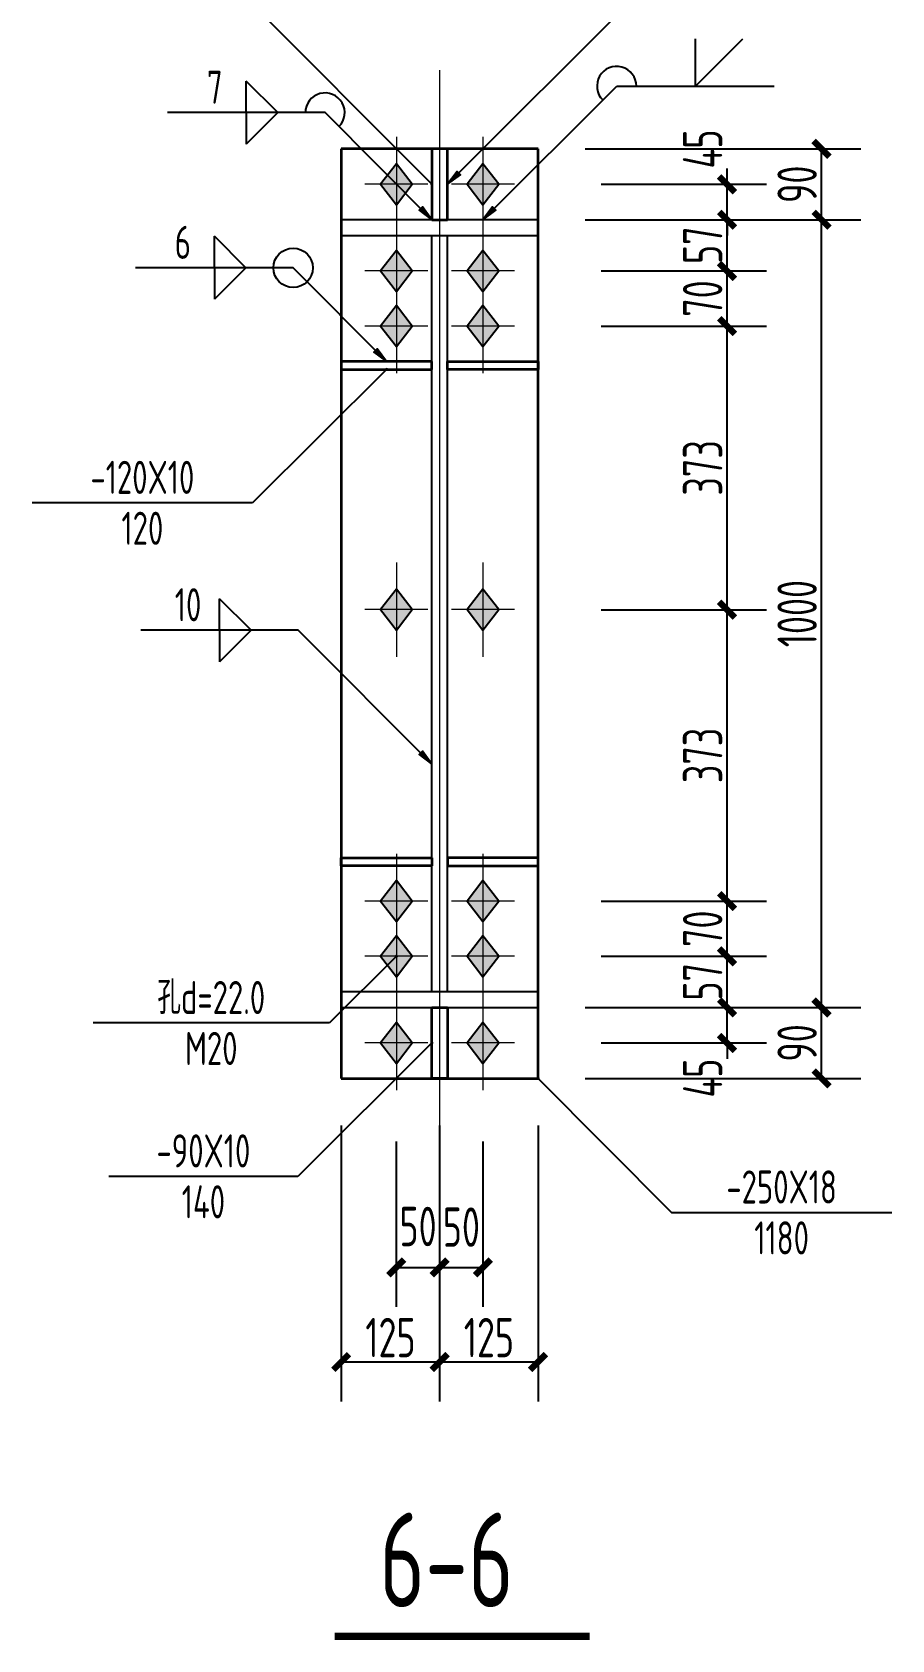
# Model space of a CAD drawing. Extents: x 69728788 to 150676229, y 15322671 to 43663798.
# Drawn here: x 75305183 to 75310641, y 19641585 to 19651790 of the extents above; entities that cross this region are included whole.
import ezdxf
from ezdxf.enums import TextEntityAlignment as Align

# ---------------------------------------------------------------- set-up
doc = ezdxf.new("R2010")
doc.units = 0
doc.header["$LTSCALE"] = 1000
doc.header["$MEASUREMENT"] = 0
doc.linetypes.add('线型6', pattern=[8.75, 5, -1.25, 1.25, -1.25])
doc.layers.get('0').update_dxf_attribs({"linetype": 'CONTINUOUS'})
doc.layers.get('DEFPOINTS').update_dxf_attribs({"linetype": 'CONTINUOUS'})
for name, color, linetype in [('10', 7, 'CONTINUOUS'), ('尺寸标注', 253, 'CONTINUOUS'), ('焊缝标注', 253, 'CONTINUOUS'), ('螺栓孔标注', 253, 'CONTINUOUS'), ('钢板标注', 253, 'CONTINUOUS')]:
    doc.layers.add(name, color=color, linetype=linetype)
doc.layers.add('20', color=2, linetype='CONTINUOUS', lineweight=35)
doc.styles.add('PkpmHz', font='Pkpmeng', dxfattribs={"width": 0.7, "bigfont": 'hztxt'})
doc.styles.add('TSSD_Rein', font='atssdeng.shx', dxfattribs={"width": 0.7, "bigfont": 'atssdchn.shx'})
doc.dimstyles.new('Pkpm_1.00', dxfattribs={"dimtxt": 250, "dimasz": 100, "dimexe": 250, "dimexo": 0.0625, "dimgap": 30, "dimtad": 1, "dimdec": 0, "dimrnd": 5, "dimzin": 0, "dimdsep": 46, "dimtxsty": 'PkpmHz', "dimblk1": 'ARCHTICK', "dimblk2": 'ARCHTICK', "dimsah": 1, "dimcen": 0.09, "dimadec": 0, "dimazin": 0, "dimtfac": 1, "dimtdec": 0, "dimtmove": 2, "dimatfit": 1, "dimfxl": 1, "dimtolj": 1, "dimtzin": 0, "dimarcsym": 0})

# ---------------------------------------------------------------- blocks, each defined once
blk = doc.blocks.new('_ArchTick')
at = {"color": 0, "linetype": 'ByBlock', "const_width": 0.4}
blk.add_lwpolyline([(-0.5, -0.5), (0.5, 0.5)], dxfattribs=at)
blk = doc.blocks.new('*D882')
at = {"layer": 'DEFPOINTS', "color": 0, "linetype": 'Continuous'}
for p in [(75308395, 19650824), (75309595, 19650824), (75308395, 19650599)]:
    blk.add_point(p, dxfattribs=at)
at = {"layer": '尺寸标注', "color": 0, "linetype": 'Continuous', "lineweight": -2}
for p, q in [((75309595, 19650824), (75309595, 19650924)), ((75308795, 19650824), (75309845, 19650824)), ((75309595, 19650599), (75309595, 19650824)), ((75308795, 19650599), (75309845, 19650599)), ((75309595, 19650599), (75309595, 19650499))]:
    blk.add_line(p, q, dxfattribs=at)
at = {"layer": '尺寸标注', "color": 0, "linetype": 'Continuous', "lineweight": -2, "xscale": 100, "yscale": 100, "zscale": 100}
for p, rotation in [((75309595, 19650824), 270), ((75309595, 19650599), 90)]:
    blk.add_blockref('_ArchTick', p, dxfattribs=dict(at, rotation=rotation))
at = {"layer": '尺寸标注', "color": 0, "linetype": 'Continuous', "insert": (75309440, 19651048), "char_height": 250, "attachment_point": 5, "rotation": 90, "style": 'PkpmHz'}
blk.add_mtext('\\A1;45', dxfattribs=at)
blk = doc.blocks.new('*D883')
at = {"layer": 'DEFPOINTS', "color": 0, "linetype": 'Continuous'}
for p in [(75308395, 19650599), (75309595, 19650599), (75308395, 19650274)]:
    blk.add_point(p, dxfattribs=at)
at = {"layer": '尺寸标注', "color": 0, "linetype": 'Continuous', "lineweight": -2}
for p, q in [((75308795, 19650599), (75309845, 19650599)), ((75309595, 19650274), (75309595, 19650599)), ((75308795, 19650274), (75309845, 19650274))]:
    blk.add_line(p, q, dxfattribs=at)
at = {"layer": '尺寸标注', "color": 0, "linetype": 'Continuous', "lineweight": -2, "xscale": 100, "yscale": 100, "zscale": 100}
for p, rotation in [((75309595, 19650599), 90), ((75309595, 19650274), 270)]:
    blk.add_blockref('_ArchTick', p, dxfattribs=dict(at, rotation=rotation))
at = {"layer": '尺寸标注', "color": 0, "linetype": 'Continuous', "insert": (75309440, 19650437), "char_height": 250, "attachment_point": 5, "rotation": 90, "style": 'PkpmHz'}
blk.add_mtext('\\A1;57', dxfattribs=at)
blk = doc.blocks.new('*D884')
at = {"layer": 'DEFPOINTS', "color": 0, "linetype": 'Continuous'}
for p in [(75308395, 19650274), (75309595, 19650274), (75308395, 19649924)]:
    blk.add_point(p, dxfattribs=at)
at = {"layer": '尺寸标注', "color": 0, "linetype": 'Continuous', "lineweight": -2}
for p, q in [((75308795, 19650274), (75309845, 19650274)), ((75309595, 19649924), (75309595, 19650274)), ((75308795, 19649924), (75309845, 19649924))]:
    blk.add_line(p, q, dxfattribs=at)
at = {"layer": '尺寸标注', "color": 0, "linetype": 'Continuous', "lineweight": -2, "xscale": 100, "yscale": 100, "zscale": 100}
for p, rotation in [((75309595, 19650274), 90), ((75309595, 19649924), 270)]:
    blk.add_blockref('_ArchTick', p, dxfattribs=dict(at, rotation=rotation))
at = {"layer": '尺寸标注', "color": 0, "linetype": 'Continuous', "insert": (75309440, 19650099), "char_height": 250, "attachment_point": 5, "rotation": 90, "style": 'PkpmHz'}
blk.add_mtext('\\A1;70', dxfattribs=at)
blk = doc.blocks.new('*D885')
at = {"layer": 'DEFPOINTS', "color": 0, "linetype": 'Continuous'}
for p in [(75308395, 19645599), (75309595, 19645599), (75308395, 19645374)]:
    blk.add_point(p, dxfattribs=at)
at = {"layer": '尺寸标注', "color": 0, "linetype": 'Continuous', "lineweight": -2}
for p, q in [((75309595, 19645599), (75309595, 19645699)), ((75308795, 19645599), (75309845, 19645599)), ((75309595, 19645374), (75309595, 19645599)), ((75308795, 19645374), (75309845, 19645374)), ((75309595, 19645374), (75309595, 19645274))]:
    blk.add_line(p, q, dxfattribs=at)
at = {"layer": '尺寸标注', "color": 0, "linetype": 'Continuous', "lineweight": -2, "xscale": 100, "yscale": 100, "zscale": 100}
for p, rotation in [((75309595, 19645599), 270), ((75309595, 19645374), 90)]:
    blk.add_blockref('_ArchTick', p, dxfattribs=dict(at, rotation=rotation))
at = {"layer": '尺寸标注', "color": 0, "linetype": 'Continuous', "insert": (75309440, 19645151), "char_height": 250, "attachment_point": 5, "rotation": 90, "style": 'PkpmHz'}
blk.add_mtext('\\A1;45', dxfattribs=at)
blk = doc.blocks.new('*D886')
at = {"layer": 'DEFPOINTS', "color": 0, "linetype": 'Continuous'}
for p in [(75308395, 19645924), (75309595, 19645924), (75308395, 19645599)]:
    blk.add_point(p, dxfattribs=at)
at = {"layer": '尺寸标注', "color": 0, "linetype": 'Continuous', "lineweight": -2}
for p, q in [((75308795, 19645924), (75309845, 19645924)), ((75309595, 19645599), (75309595, 19645924)), ((75308795, 19645599), (75309845, 19645599))]:
    blk.add_line(p, q, dxfattribs=at)
at = {"layer": '尺寸标注', "color": 0, "linetype": 'Continuous', "lineweight": -2, "xscale": 100, "yscale": 100, "zscale": 100}
for p, rotation in [((75309595, 19645924), 90), ((75309595, 19645599), 270)]:
    blk.add_blockref('_ArchTick', p, dxfattribs=dict(at, rotation=rotation))
at = {"layer": '尺寸标注', "color": 0, "linetype": 'Continuous', "insert": (75309440, 19645762), "char_height": 250, "attachment_point": 5, "rotation": 90, "style": 'PkpmHz'}
blk.add_mtext('\\A1;57', dxfattribs=at)
blk = doc.blocks.new('*D887')
at = {"layer": 'DEFPOINTS', "color": 0, "linetype": 'Continuous'}
for p in [(75308395, 19646274), (75309595, 19646274), (75308395, 19645924)]:
    blk.add_point(p, dxfattribs=at)
at = {"layer": '尺寸标注', "color": 0, "linetype": 'Continuous', "lineweight": -2}
for p, q in [((75308795, 19646274), (75309845, 19646274)), ((75309595, 19645924), (75309595, 19646274)), ((75308795, 19645924), (75309845, 19645924))]:
    blk.add_line(p, q, dxfattribs=at)
at = {"layer": '尺寸标注', "color": 0, "linetype": 'Continuous', "lineweight": -2, "xscale": 100, "yscale": 100, "zscale": 100}
for p, rotation in [((75309595, 19646274), 90), ((75309595, 19645924), 270)]:
    blk.add_blockref('_ArchTick', p, dxfattribs=dict(at, rotation=rotation))
at = {"layer": '尺寸标注', "color": 0, "linetype": 'Continuous', "insert": (75309440, 19646099), "char_height": 250, "attachment_point": 5, "rotation": 90, "style": 'PkpmHz'}
blk.add_mtext('\\A1;70', dxfattribs=at)
blk = doc.blocks.new('*D888')
at = {"layer": 'DEFPOINTS', "color": 0, "linetype": 'Continuous'}
for p in [(75308395, 19649924), (75309595, 19649924), (75308395, 19648124)]:
    blk.add_point(p, dxfattribs=at)
at = {"layer": '尺寸标注', "color": 0, "linetype": 'Continuous', "lineweight": -2}
for p, q in [((75308795, 19649924), (75309845, 19649924)), ((75309595, 19648124), (75309595, 19649924)), ((75308795, 19648124), (75309845, 19648124))]:
    blk.add_line(p, q, dxfattribs=at)
at = {"layer": '尺寸标注', "color": 0, "linetype": 'Continuous', "lineweight": -2, "xscale": 100, "yscale": 100, "zscale": 100}
for p, rotation in [((75309595, 19649924), 90), ((75309595, 19648124), 270)]:
    blk.add_blockref('_ArchTick', p, dxfattribs=dict(at, rotation=rotation))
at = {"layer": '尺寸标注', "color": 0, "linetype": 'Continuous', "insert": (75309440, 19649024), "char_height": 250, "attachment_point": 5, "rotation": 90, "style": 'PkpmHz'}
blk.add_mtext('\\A1;373', dxfattribs=at)
blk = doc.blocks.new('*D889')
at = {"layer": 'DEFPOINTS', "color": 0, "linetype": 'Continuous'}
for p in [(75308395, 19648124), (75309595, 19648124), (75308395, 19646274)]:
    blk.add_point(p, dxfattribs=at)
at = {"layer": '尺寸标注', "color": 0, "linetype": 'Continuous', "lineweight": -2}
for p, q in [((75308795, 19648124), (75309845, 19648124)), ((75309595, 19646274), (75309595, 19648124)), ((75308795, 19646274), (75309845, 19646274))]:
    blk.add_line(p, q, dxfattribs=at)
at = {"layer": '尺寸标注', "color": 0, "linetype": 'Continuous', "lineweight": -2, "xscale": 100, "yscale": 100, "zscale": 100}
for p, rotation in [((75309595, 19648124), 90), ((75309595, 19646274), 270)]:
    blk.add_blockref('_ArchTick', p, dxfattribs=dict(at, rotation=rotation))
at = {"layer": '尺寸标注', "color": 0, "linetype": 'Continuous', "insert": (75309440, 19647199), "char_height": 250, "attachment_point": 5, "rotation": 90, "style": 'PkpmHz'}
blk.add_mtext('\\A1;373', dxfattribs=at)
blk = doc.blocks.new('*D890')
at = {"layer": 'DEFPOINTS', "color": 0, "linetype": 'Continuous'}
for p in [(75307495, 19645149), (75307770, 19645149), (75307770, 19643949)]:
    blk.add_point(p, dxfattribs=at)
at = {"layer": '尺寸标注', "color": 0, "linetype": 'Continuous', "lineweight": -2}
for p, q in [((75307495, 19644749), (75307495, 19643699)), ((75307770, 19644749), (75307770, 19643699)), ((75307495, 19643949), (75307770, 19643949))]:
    blk.add_line(p, q, dxfattribs=at)
at = {"layer": '尺寸标注', "color": 0, "linetype": 'Continuous', "lineweight": -2, "xscale": 100, "yscale": 100, "zscale": 100, "rotation": 180}
blk.add_blockref('_ArchTick', (75307495, 19643949), dxfattribs=at)
at = {"layer": '尺寸标注', "color": 0, "linetype": 'Continuous', "lineweight": -2, "xscale": 100, "yscale": 100, "zscale": 100}
blk.add_blockref('_ArchTick', (75307770, 19643949), dxfattribs=at)
at = {"layer": '尺寸标注', "color": 0, "linetype": 'Continuous', "insert": (75307633, 19644209), "char_height": 250, "attachment_point": 5, "style": 'PkpmHz'}
blk.add_mtext('\\A1;50', dxfattribs=at)
blk = doc.blocks.new('*D891')
at = {"layer": 'DEFPOINTS', "color": 0, "linetype": 'Continuous'}
for p in [(75307770, 19645149), (75308045, 19645149), (75308045, 19643949)]:
    blk.add_point(p, dxfattribs=at)
at = {"layer": '尺寸标注', "color": 0, "linetype": 'Continuous', "lineweight": -2}
for p, q in [((75307770, 19644749), (75307770, 19643699)), ((75308045, 19644749), (75308045, 19643699)), ((75307770, 19643949), (75308045, 19643949))]:
    blk.add_line(p, q, dxfattribs=at)
at = {"layer": '尺寸标注', "color": 0, "linetype": 'Continuous', "lineweight": -2, "xscale": 100, "yscale": 100, "zscale": 100, "rotation": 180}
blk.add_blockref('_ArchTick', (75307770, 19643949), dxfattribs=at)
at = {"layer": '尺寸标注', "color": 0, "linetype": 'Continuous', "lineweight": -2, "xscale": 100, "yscale": 100, "zscale": 100}
blk.add_blockref('_ArchTick', (75308045, 19643949), dxfattribs=at)
at = {"layer": '尺寸标注', "color": 0, "linetype": 'Continuous', "insert": (75307908, 19644205), "char_height": 250, "attachment_point": 5, "style": 'PkpmHz'}
blk.add_mtext('\\A1;50', dxfattribs=at)
blk = doc.blocks.new('*D892')
at = {"layer": 'DEFPOINTS', "color": 0, "linetype": 'Continuous'}
for p in [(75307145, 19645149), (75307770, 19645149), (75307770, 19643349)]:
    blk.add_point(p, dxfattribs=at)
at = {"layer": '尺寸标注', "color": 0, "linetype": 'Continuous', "lineweight": -2}
for p, q in [((75307145, 19644849), (75307145, 19643099)), ((75307770, 19644849), (75307770, 19643099)), ((75307145, 19643349), (75307770, 19643349))]:
    blk.add_line(p, q, dxfattribs=at)
at = {"layer": '尺寸标注', "color": 0, "linetype": 'Continuous', "lineweight": -2, "xscale": 100, "yscale": 100, "zscale": 100, "rotation": 180}
blk.add_blockref('_ArchTick', (75307145, 19643349), dxfattribs=at)
at = {"layer": '尺寸标注', "color": 0, "linetype": 'Continuous', "lineweight": -2, "xscale": 100, "yscale": 100, "zscale": 100}
blk.add_blockref('_ArchTick', (75307770, 19643349), dxfattribs=at)
at = {"layer": '尺寸标注', "color": 0, "linetype": 'Continuous', "insert": (75307458, 19643504), "char_height": 250, "attachment_point": 5, "style": 'PkpmHz'}
blk.add_mtext('\\A1;125', dxfattribs=at)
blk = doc.blocks.new('*D893')
at = {"layer": 'DEFPOINTS', "color": 0, "linetype": 'Continuous'}
for p in [(75307770, 19645149), (75308395, 19645149), (75308395, 19643349)]:
    blk.add_point(p, dxfattribs=at)
at = {"layer": '尺寸标注', "color": 0, "linetype": 'Continuous', "lineweight": -2}
for p, q in [((75307770, 19644849), (75307770, 19643099)), ((75308395, 19644849), (75308395, 19643099)), ((75307770, 19643349), (75308395, 19643349))]:
    blk.add_line(p, q, dxfattribs=at)
at = {"layer": '尺寸标注', "color": 0, "linetype": 'Continuous', "lineweight": -2, "xscale": 100, "yscale": 100, "zscale": 100, "rotation": 180}
blk.add_blockref('_ArchTick', (75307770, 19643349), dxfattribs=at)
at = {"layer": '尺寸标注', "color": 0, "linetype": 'Continuous', "lineweight": -2, "xscale": 100, "yscale": 100, "zscale": 100}
blk.add_blockref('_ArchTick', (75308395, 19643349), dxfattribs=at)
at = {"layer": '尺寸标注', "color": 0, "linetype": 'Continuous', "insert": (75308083, 19643504), "char_height": 250, "attachment_point": 5, "style": 'PkpmHz'}
blk.add_mtext('\\A1;125', dxfattribs=at)
blk = doc.blocks.new('*D894')
at = {"layer": 'DEFPOINTS', "color": 0, "linetype": 'Continuous'}
for p in [(75308395, 19645599), (75310195, 19645599), (75308395, 19645149)]:
    blk.add_point(p, dxfattribs=at)
at = {"layer": '尺寸标注', "color": 0, "linetype": 'Continuous', "lineweight": -2}
for p, q in [((75308695, 19645599), (75310445, 19645599)), ((75310195, 19645149), (75310195, 19645599)), ((75308695, 19645149), (75310445, 19645149))]:
    blk.add_line(p, q, dxfattribs=at)
at = {"layer": '尺寸标注', "color": 0, "linetype": 'Continuous', "lineweight": -2, "xscale": 100, "yscale": 100, "zscale": 100}
for p, rotation in [((75310195, 19645599), 90), ((75310195, 19645149), 270)]:
    blk.add_blockref('_ArchTick', p, dxfattribs=dict(at, rotation=rotation))
at = {"layer": '尺寸标注', "color": 0, "linetype": 'Continuous', "insert": (75310040, 19645374), "char_height": 250, "attachment_point": 5, "rotation": 90, "style": 'PkpmHz'}
blk.add_mtext('\\A1;90', dxfattribs=at)
blk = doc.blocks.new('*D895')
at = {"layer": 'DEFPOINTS', "color": 0, "linetype": 'Continuous'}
for p in [(75308395, 19650599), (75310195, 19650599), (75308395, 19645599)]:
    blk.add_point(p, dxfattribs=at)
at = {"layer": '尺寸标注', "color": 0, "linetype": 'Continuous', "lineweight": -2}
for p, q in [((75308695, 19650599), (75310445, 19650599)), ((75310195, 19645599), (75310195, 19650599)), ((75308695, 19645599), (75310445, 19645599))]:
    blk.add_line(p, q, dxfattribs=at)
at = {"layer": '尺寸标注', "color": 0, "linetype": 'Continuous', "lineweight": -2, "xscale": 100, "yscale": 100, "zscale": 100}
for p, rotation in [((75310195, 19650599), 90), ((75310195, 19645599), 270)]:
    blk.add_blockref('_ArchTick', p, dxfattribs=dict(at, rotation=rotation))
at = {"layer": '尺寸标注', "color": 0, "linetype": 'Continuous', "insert": (75310040, 19648099), "char_height": 250, "attachment_point": 5, "rotation": 90, "style": 'PkpmHz'}
blk.add_mtext('\\A1;1000', dxfattribs=at)
blk = doc.blocks.new('*D896')
at = {"layer": 'DEFPOINTS', "color": 0, "linetype": 'Continuous'}
for p in [(75308395, 19651049), (75310195, 19651049), (75308395, 19650599)]:
    blk.add_point(p, dxfattribs=at)
at = {"layer": '尺寸标注', "color": 0, "linetype": 'Continuous', "lineweight": -2}
for p, q in [((75308695, 19651049), (75310445, 19651049)), ((75310195, 19650599), (75310195, 19651049)), ((75308695, 19650599), (75310445, 19650599))]:
    blk.add_line(p, q, dxfattribs=at)
at = {"layer": '尺寸标注', "color": 0, "linetype": 'Continuous', "lineweight": -2, "xscale": 100, "yscale": 100, "zscale": 100}
for p, rotation in [((75310195, 19651049), 90), ((75310195, 19650599), 270)]:
    blk.add_blockref('_ArchTick', p, dxfattribs=dict(at, rotation=rotation))
at = {"layer": '尺寸标注', "color": 0, "linetype": 'Continuous', "insert": (75310040, 19650824), "char_height": 250, "attachment_point": 5, "rotation": 90, "style": 'PkpmHz'}
blk.add_mtext('\\A1;90', dxfattribs=at)

msp = doc.modelspace()

# ---------------------------------------------------------------- hatches: boundary and pattern name
at = {"layer": '10'}
for points in [[(75307495.3, 19650954.2), (75307395.3, 19650824.2), (75307495.3, 19650694.2), (75307595.3, 19650824.2)], [(75308045.3, 19650954.2), (75307945.3, 19650824.2), (75308045.3, 19650694.2), (75308145.3, 19650824.2)], [(75307495.3, 19650404.2), (75307395.3, 19650274.2), (75307495.3, 19650144.2), (75307595.3, 19650274.2)], [(75308045.3, 19650404.2), (75307945.3, 19650274.2), (75308045.3, 19650144.2), (75308145.3, 19650274.2)], [(75307495.3, 19650054.2), (75307395.3, 19649924.2), (75307495.3, 19649794.2), (75307595.3, 19649924.2)], [(75308045.3, 19650054.2), (75307945.3, 19649924.2), (75308045.3, 19649794.2), (75308145.3, 19649924.2)], [(75307495.3, 19648254.2), (75307395.3, 19648124.2), (75307495.3, 19647994.2), (75307595.3, 19648124.2)], [(75308045.3, 19648254.2), (75307945.3, 19648124.2), (75308045.3, 19647994.2), (75308145.3, 19648124.2)], [(75307495.3, 19646404.2), (75307395.3, 19646274.2), (75307495.3, 19646144.2), (75307595.3, 19646274.2)], [(75308045.3, 19646404.2), (75307945.3, 19646274.2), (75308045.3, 19646144.2), (75308145.3, 19646274.2)], [(75307495.3, 19646054.2), (75307395.3, 19645924.2), (75307495.3, 19645794.2), (75307595.3, 19645924.2)], [(75308045.3, 19646054.2), (75307945.3, 19645924.2), (75308045.3, 19645794.2), (75308145.3, 19645924.2)], [(75307495.3, 19645504.2), (75307395.3, 19645374.2), (75307495.3, 19645244.2), (75307595.3, 19645374.2)], [(75308045.3, 19645504.2), (75307945.3, 19645374.2), (75308045.3, 19645244.2), (75308145.3, 19645374.2)]]:
    msp.add_hatch(color=1, dxfattribs=at).paths.add_polyline_path(points)
at = {"layer": '焊缝标注'}
for points in [[(75307820.3, 19650824.2), (75307901.7, 19650884.2), (75307880.5, 19650905.5)], [(75307720.3, 19650599.2), (75307660.3, 19650680.6), (75307639.1, 19650659.4)], [(75308045.3, 19650599.2), (75308126.7, 19650659.2), (75308105.5, 19650680.5)], [(75307432.8, 19649699.2), (75307372.8, 19649780.6), (75307351.6, 19649759.4)], [(75307720.3, 19647144.2), (75307660.3, 19647225.6), (75307639.1, 19647204.4)]]:
    msp.add_hatch(color=256, dxfattribs=at).paths.add_polyline_path(points)

# ---------------------------------------------------------------- linework, layer by layer
at = {"layer": '10', "linetype": '线型6', "lineweight": 18, "ltscale": 100}
msp.add_line((75307770.3, 19644649.2), (75307770.3, 19651549.2), dxfattribs=at)
at = {"layer": '10', "color": 9, "lineweight": 18, "ltscale": 100}
for p, q in [((75307495.3, 19651124.2), (75307495.3, 19650524.2)), ((75308045.3, 19651124.2), (75308045.3, 19650524.2)), ((75307695.3, 19650824.2), (75307295.3, 19650824.2)), ((75308245.3, 19650824.2), (75307845.3, 19650824.2)), ((75307495.3, 19650574.2), (75307495.3, 19649974.2)), ((75308045.3, 19650574.2), (75308045.3, 19649974.2)), ((75307695.3, 19650274.2), (75307295.3, 19650274.2)), ((75307495.3, 19650224.2), (75307495.3, 19649624.2)), ((75308245.3, 19650274.2), (75307845.3, 19650274.2)), ((75308045.3, 19650224.2), (75308045.3, 19649624.2)), ((75307695.3, 19649924.2), (75307295.3, 19649924.2)), ((75308245.3, 19649924.2), (75307845.3, 19649924.2)), ((75307495.3, 19648424.2), (75307495.3, 19647824.2)), ((75308045.3, 19648424.2), (75308045.3, 19647824.2)), ((75307695.3, 19648124.2), (75307295.3, 19648124.2)), ((75308245.3, 19648124.2), (75307845.3, 19648124.2)), ((75307495.3, 19646574.2), (75307495.3, 19645974.2)), ((75308045.3, 19646574.2), (75308045.3, 19645974.2)), ((75307695.3, 19646274.2), (75307295.3, 19646274.2)), ((75307495.3, 19646224.2), (75307495.3, 19645624.2)), ((75308245.3, 19646274.2), (75307845.3, 19646274.2)), ((75308045.3, 19646224.2), (75308045.3, 19645624.2)), ((75307695.3, 19645924.2), (75307295.3, 19645924.2)), ((75308245.3, 19645924.2), (75307845.3, 19645924.2)), ((75307495.3, 19645674.2), (75307495.3, 19645074.2)), ((75308045.3, 19645674.2), (75308045.3, 19645074.2)), ((75307695.3, 19645374.2), (75307295.3, 19645374.2)), ((75308245.3, 19645374.2), (75307845.3, 19645374.2))]:
    msp.add_line(p, q, dxfattribs=at)
at = {"layer": '10', "color": 3, "ltscale": 100}
for p, q in [((75308395.3, 19650599.2), (75307145.3, 19650599.2)), ((75307145.3, 19650599.2), (75307145.3, 19650499.2)), ((75308395.3, 19650499.2), (75308395.3, 19650599.2)), ((75307145.3, 19650499.2), (75308395.3, 19650499.2)), ((75307720.3, 19645699.2), (75307720.3, 19650499.2)), ((75307820.3, 19645699.2), (75307820.3, 19650499.2)), ((75308395.3, 19645699.2), (75307145.3, 19645699.2)), ((75307145.3, 19645699.2), (75307145.3, 19645599.2)), ((75308395.3, 19645599.2), (75308395.3, 19645699.2)), ((75307145.3, 19645599.2), (75308395.3, 19645599.2))]:
    msp.add_line(p, q, dxfattribs=at)
at = {"layer": '10', "color": 1, "linetype": 'Continuous'}
for points in [[(75307495.3, 19650954.2), (75307395.3, 19650824.2), (75307495.3, 19650694.2), (75307595.3, 19650824.2)], [(75308045.3, 19650954.2), (75307945.3, 19650824.2), (75308045.3, 19650694.2), (75308145.3, 19650824.2)], [(75307495.3, 19650404.2), (75307395.3, 19650274.2), (75307495.3, 19650144.2), (75307595.3, 19650274.2)], [(75308045.3, 19650404.2), (75307945.3, 19650274.2), (75308045.3, 19650144.2), (75308145.3, 19650274.2)], [(75307495.3, 19650054.2), (75307395.3, 19649924.2), (75307495.3, 19649794.2), (75307595.3, 19649924.2)], [(75308045.3, 19650054.2), (75307945.3, 19649924.2), (75308045.3, 19649794.2), (75308145.3, 19649924.2)], [(75307495.3, 19648254.2), (75307395.3, 19648124.2), (75307495.3, 19647994.2), (75307595.3, 19648124.2)], [(75308045.3, 19648254.2), (75307945.3, 19648124.2), (75308045.3, 19647994.2), (75308145.3, 19648124.2)], [(75307495.3, 19646404.2), (75307395.3, 19646274.2), (75307495.3, 19646144.2), (75307595.3, 19646274.2)], [(75308045.3, 19646404.2), (75307945.3, 19646274.2), (75308045.3, 19646144.2), (75308145.3, 19646274.2)], [(75307495.3, 19646054.2), (75307395.3, 19645924.2), (75307495.3, 19645794.2), (75307595.3, 19645924.2)], [(75308045.3, 19646054.2), (75307945.3, 19645924.2), (75308045.3, 19645794.2), (75308145.3, 19645924.2)], [(75307495.3, 19645504.2), (75307395.3, 19645374.2), (75307495.3, 19645244.2), (75307595.3, 19645374.2)], [(75308045.3, 19645504.2), (75307945.3, 19645374.2), (75308045.3, 19645244.2), (75308145.3, 19645374.2)]]:
    msp.add_lwpolyline(points, close=True, dxfattribs=at)
at = {"layer": '10', "const_width": 45}
msp.add_lwpolyline([(75307103.7, 19641607.9), (75308723.7, 19641607.9)], dxfattribs=at)
at = {"layer": '20', "ltscale": 100}
for p, q in [((75308395.3, 19651049.2), (75307145.3, 19651049.2)), ((75307145.3, 19651049.2), (75307145.3, 19645149.2)), ((75307820.3, 19651049.2), (75307720.3, 19651049.2)), ((75307720.3, 19651049.2), (75307720.3, 19650599.2)), ((75307820.3, 19650599.2), (75307820.3, 19651049.2)), ((75308395.3, 19645149.2), (75308395.3, 19651049.2)), ((75307720.3, 19650599.2), (75307820.3, 19650599.2)), ((75307720.3, 19649699.2), (75307145.3, 19649699.2)), ((75307145.3, 19649699.2), (75307145.3, 19649649.2)), ((75307720.3, 19649649.2), (75307720.3, 19649699.2)), ((75307820.3, 19649699.2), (75308395.3, 19649699.2)), ((75307820.3, 19649649.2), (75307820.3, 19649699.2)), ((75308395.3, 19649699.2), (75308395.3, 19649649.2)), ((75307145.3, 19649649.2), (75307720.3, 19649649.2)), ((75308395.3, 19649649.2), (75307820.3, 19649649.2)), ((75307145.3, 19646499.2), (75307145.3, 19646549.2)), ((75307145.3, 19646549.2), (75307720.3, 19646549.2)), ((75307720.3, 19646549.2), (75307720.3, 19646499.2)), ((75308395.3, 19646549.2), (75307820.3, 19646549.2)), ((75307820.3, 19646549.2), (75307820.3, 19646499.2)), ((75308395.3, 19646499.2), (75308395.3, 19646549.2)), ((75307720.3, 19646499.2), (75307145.3, 19646499.2)), ((75307820.3, 19646499.2), (75308395.3, 19646499.2)), ((75307720.3, 19645599.2), (75307820.3, 19645599.2)), ((75307720.3, 19645149.2), (75307720.3, 19645599.2)), ((75307820.3, 19645599.2), (75307820.3, 19645149.2)), ((75307145.3, 19645149.2), (75308395.3, 19645149.2)), ((75307820.3, 19645149.2), (75307720.3, 19645149.2))]:
    msp.add_line(p, q, dxfattribs=at)
at = {"layer": '焊缝标注', "ltscale": 100}
for p, q in [((75307820.3, 19650824.2), (75309093.6, 19652096.5)), ((75309394.2, 19651447.4), (75309394.2, 19651747.4)), ((75309394.2, 19651447.4), (75309694.2, 19651747.4)), ((75306742.3, 19651278.8), (75306542.3, 19651478.8)), ((75306542.3, 19651278.8), (75306542.3, 19651478.8)), ((75308045.3, 19650599.2), (75308894.2, 19651447.4)), ((75308894.2, 19651447.4), (75309894.2, 19651447.4)), ((75307042.3, 19651278.8), (75306042.3, 19651278.8)), ((75306742.3, 19651278.8), (75306542.3, 19651078.8)), ((75306542.3, 19651278.8), (75306542.3, 19651078.8)), ((75307720.3, 19650599.2), (75307042.3, 19651278.8)), ((75306539.6, 19650293.8), (75306339.6, 19650493.8)), ((75306339.6, 19650293.8), (75306339.6, 19650493.8)), ((75306839.6, 19650293.8), (75305839.6, 19650293.8)), ((75306539.6, 19650293.8), (75306339.6, 19650093.8)), ((75306339.6, 19650293.8), (75306339.6, 19650093.8)), ((75307432.8, 19649699.2), (75306839.6, 19650293.8)), ((75306572.8, 19647993.7), (75306372.8, 19648193.7)), ((75306372.8, 19647993.7), (75306372.8, 19648193.7)), ((75306872.8, 19647993.7), (75305872.8, 19647993.7)), ((75306572.8, 19647993.7), (75306372.8, 19647793.7)), ((75306372.8, 19647993.7), (75306372.8, 19647793.7)), ((75307720.3, 19647144.2), (75306872.8, 19647993.7))]:
    msp.add_line(p, q, dxfattribs=at)
at = {"layer": '焊缝标注', "linetype": 'Continuous'}
for points in [[(75307820.3, 19650824.2), (75307901.7, 19650884.2), (75307880.5, 19650905.5)], [(75307720.3, 19650599.2), (75307660.3, 19650680.6), (75307639.1, 19650659.4)], [(75308045.3, 19650599.2), (75308126.7, 19650659.2), (75308105.5, 19650680.5)], [(75307432.8, 19649699.2), (75307372.8, 19649780.6), (75307351.6, 19649759.4)], [(75307720.3, 19647144.2), (75307660.3, 19647225.6), (75307639.1, 19647204.4)]]:
    msp.add_lwpolyline(points, close=True, dxfattribs=at)
at = {"layer": '焊缝标注', "ltscale": 100}
msp.add_circle((75306839.6, 19650293.8), 125, dxfattribs=at)
for centre, start, end in [((75308894.2, 19651447.4), 0, 224.97719), ((75307042.3, 19651278.8), 314.93155, 180)]:
    msp.add_arc(centre, 125, start, end, dxfattribs=at)
at = {"layer": '螺栓孔标注', "ltscale": 100}
for p, q in [((75307495.3, 19645924.2), (75307070.2, 19645500.7)), ((75307070.2, 19645500.7), (75305570.2, 19645500.7))]:
    msp.add_line(p, q, dxfattribs=at)
at = {"layer": '螺栓孔标注', "ltscale": 100, "const_width": 10}
msp.add_lwpolyline([(75307500.3, 19645924.2, 1), (75307490.3, 19645924.2, 1)], format="xyb", close=True, dxfattribs=at)
at = {"layer": '钢板标注', "ltscale": 100}
for p, q in [((75307720.3, 19650824.2), (75306449.1, 19652098.5)), ((75307432.8, 19649649.2), (75306582.6, 19648802.3)), ((75306582.6, 19648802.3), (75305182.6, 19648802.3)), ((75307720.3, 19645374.2), (75306870.1, 19644527.3)), ((75308395.3, 19645149.2), (75309241.5, 19644298.3)), ((75306870.1, 19644527.3), (75305670.1, 19644527.3)), ((75309241.5, 19644298.3), (75310641.5, 19644298.3))]:
    msp.add_line(p, q, dxfattribs=at)
at = {"layer": '钢板标注', "ltscale": 100, "const_width": 10}
for points in [[(75307725.3, 19650824.2, 1), (75307715.3, 19650824.2, 1)], [(75307437.8, 19649649.2, 1), (75307427.8, 19649649.2, 1)], [(75307725.3, 19645374.2, 1), (75307715.3, 19645374.2, 1)], [(75308400.3, 19645149.2, 1), (75308390.3, 19645149.2, 1)]]:
    msp.add_lwpolyline(points, format="xyb", close=True, dxfattribs=at)

# ---------------------------------------------------------------- texts
at = {"layer": '10', "style": 'TSSD_Rein', "width": 0.7}
msp.add_text('6-6', height=600, dxfattribs=at).set_placement((75307387.4, 19641793.4))
at = {"layer": '焊缝标注', "style": 'PkpmHz', "width": 0.71}
for s, p in [('7', (75306342.3, 19651335.4)), ('6', (75306139.6, 19650350.5)), ('10', (75306172.8, 19648050.3))]:
    msp.add_text(s, height=210, dxfattribs=at).set_placement(p, align=Align.CENTER)
at = {"layer": '螺栓孔标注', "style": 'PkpmHz', "width": 0.71}
msp.add_text('孔d=22.0', height=210, dxfattribs=at).set_placement((75306320.2, 19645557.4), align=Align.CENTER)
msp.add_text('M20', height=210, dxfattribs=at).set_placement((75306320.2, 19645444.1), align=Align.TOP_CENTER)
at = {"layer": '钢板标注', "style": 'PkpmHz', "width": 0.71}
for s, p in [('-120X10', (75305882.6, 19648858.9)), ('-90X10', (75306270.1, 19644583.9)), ('-250X18', (75309941.5, 19644354.9))]:
    msp.add_text(s, height=210, dxfattribs=at).set_placement(p, align=Align.CENTER)
for s, p in [('120', (75305882.6, 19648745.7)), ('140', (75306270.1, 19644470.7)), ('1180', (75309941.5, 19644241.7))]:
    msp.add_text(s, height=210, dxfattribs=at).set_placement(p, align=Align.TOP_CENTER)

# ---------------------------------------------------------------- dimensions: what is measured, and where the dimension line sits
at = {"layer": '尺寸标注', "linetype": 'Continuous'}
for base, p1, p2, picture, middle in [((75309595.3, 19650824.2), (75308395.3, 19650599.2), (75308395.3, 19650824.2), '*D882', (75309440.1, 19651047.8)), ((75309595.3, 19645599.2), (75308395.3, 19645374.2), (75308395.3, 19645599.2), '*D885', (75309440.1, 19645150.5))]:
    dim = msp.add_linear_dim(base=base, p1=p1, p2=p2, angle=90, text='45', dimstyle='Pkpm_1.00', override={"dimexo": 400, "dimtih": 0, "dimtoh": 0}, dxfattribs=at)
    dim.commit()
    dim.dimension.update_dxf_attribs({"geometry": picture, "text_midpoint": middle, "dimtype": 160})
for base, p1, p2, text, override, picture, middle in [((75310195.3, 19651049.2), (75308395.3, 19650599.2), (75308395.3, 19651049.2), '90', {"dimexo": 300, "dimtih": 0, "dimtoh": 0}, '*D896', (75310040.3, 19650824.2)), ((75309595.3, 19650599.2), (75308395.3, 19650274.2), (75308395.3, 19650599.2), '57', {"dimexo": 400, "dimtih": 0, "dimtoh": 0}, '*D883', (75309440.3, 19650436.7)), ((75310195.3, 19650599.2), (75308395.3, 19645599.2), (75308395.3, 19650599.2), '1000', {"dimexo": 300, "dimtih": 0, "dimtoh": 0}, '*D895', (75310040.3, 19648099.2)), ((75309595.3, 19650274.2), (75308395.3, 19649924.2), (75308395.3, 19650274.2), '70', {"dimexo": 400, "dimtih": 0, "dimtoh": 0}, '*D884', (75309440.3, 19650099.2)), ((75309595.3, 19649924.2), (75308395.3, 19648124.2), (75308395.3, 19649924.2), '373', {"dimexo": 400, "dimtih": 0, "dimtoh": 0}, '*D888', (75309440.3, 19649024.2)), ((75309595.3, 19648124.2), (75308395.3, 19646274.2), (75308395.3, 19648124.2), '373', {"dimexo": 400, "dimtih": 0, "dimtoh": 0}, '*D889', (75309440.3, 19647199.2)), ((75309595.3, 19646274.2), (75308395.3, 19645924.2), (75308395.3, 19646274.2), '70', {"dimexo": 400, "dimtih": 0, "dimtoh": 0}, '*D887', (75309440.3, 19646099.2)), ((75309595.3, 19645924.2), (75308395.3, 19645599.2), (75308395.3, 19645924.2), '57', {"dimexo": 400, "dimtih": 0, "dimtoh": 0}, '*D886', (75309440.3, 19645761.7)), ((75310195.3, 19645599.2), (75308395.3, 19645149.2), (75308395.3, 19645599.2), '90', {"dimexo": 300, "dimtih": 0, "dimtoh": 0}, '*D894', (75310040.3, 19645374.2))]:
    dim = msp.add_linear_dim(base=base, p1=p1, p2=p2, angle=90, text=text, dimstyle='Pkpm_1.00', override=override, dxfattribs=at)
    dim.commit()
    dim.dimension.update_dxf_attribs({"geometry": picture, "text_midpoint": middle})
for base, p1, p2, picture, middle in [((75307770.3, 19643349.2), (75307145.3, 19645149.2), (75307770.3, 19645149.2), '*D892', (75307457.8, 19643504.2)), ((75308395.3, 19643349.2), (75307770.3, 19645149.2), (75308395.3, 19645149.2), '*D893', (75308082.8, 19643504.2))]:
    dim = msp.add_linear_dim(base=base, p1=p1, p2=p2, text='125', dimstyle='Pkpm_1.00', override={"dimexo": 300, "dimtih": 0, "dimtoh": 0}, dxfattribs=at)
    dim.commit()
    dim.dimension.update_dxf_attribs({"geometry": picture, "text_midpoint": middle})
for base, p1, p2, picture, middle in [((75307770.3, 19643949.2), (75307495.3, 19645149.2), (75307770.3, 19645149.2), '*D890', (75307632.8, 19644208.5)), ((75308045.3, 19643949.2), (75307770.3, 19645149.2), (75308045.3, 19645149.2), '*D891', (75307907.8, 19644205.3))]:
    dim = msp.add_linear_dim(base=base, p1=p1, p2=p2, text='50', dimstyle='Pkpm_1.00', override={"dimexo": 400, "dimtih": 0, "dimtoh": 0}, dxfattribs=at)
    dim.commit()
    dim.dimension.update_dxf_attribs({"geometry": picture, "text_midpoint": middle, "dimtype": 160})

doc.saveas('drawing.dxf')
